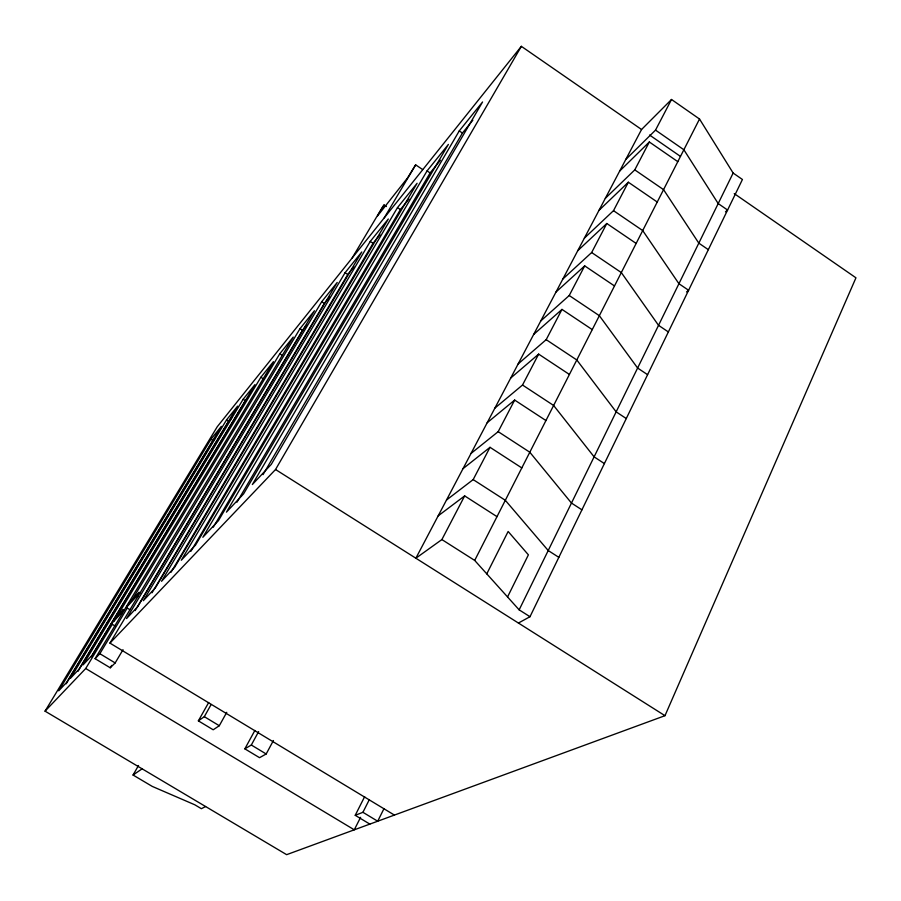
<?xml version="1.0" encoding="UTF-8"?>
<svg xmlns="http://www.w3.org/2000/svg" width="901" height="901" viewBox="0 0 901 901"><rect width="100%" height="100%" fill="white"/><g stroke="black" fill="none" stroke-linecap="round" stroke-linejoin="round"><path stroke-width="1.35" d="M518.424 623.042L529.991 616.712L742.435 179.49L733.144 173.048L699.525 119.022L671.515 99.482L641.557 129.496L521.352 46.334L217.254 426.736L45.05 711.159L286.642 854.666L664.983 715.687L855.95 277.812L734.247 193.614M529.991 616.712L519.156 609.853L733.144 173.048M507.556 596.946L528.391 554.836L508.141 531.477L486.777 573.858M383.972 808.659L377.699 821.216L362.923 812.308L355.219 815.304L369.838 824.1M360.591 817.331L354.284 829.81L85.719 668.508L45.05 711.159M362.923 812.308L369.264 799.761M355.219 815.304L364.646 796.687M519.156 609.853L474.692 560.422L699.525 119.022M641.557 129.496L415.868 558.215L441.884 539.564L464.668 495.899L496.992 516.645M446.502 500.032L473.171 479.602L490.02 447.313L521.803 467.923M471.02 453.451L498.185 431.658L514.674 400.067L545.938 420.542M494.897 408.108L522.512 385.031L538.652 354.116L569.409 374.456M518.131 363.948L546.186 339.666L561.976 309.403L592.261 329.608M540.78 320.936L569.229 295.517L584.693 265.874L614.493 285.955M562.843 279.017L591.653 252.528L606.801 223.493L636.151 243.439M584.355 238.168L613.502 210.665L628.346 182.216L657.246 202.027M605.326 198.321L634.777 169.872L649.328 141.986L677.8 161.662M625.778 159.466L655.523 130.116L671.515 99.482M254.882 730.441L244.847 748.844L259.544 757.685L266.178 753.979L273.42 740.532M244.847 748.844L251.323 745.014L258.632 731.578M208.683 702.51L198.366 720.856L213.199 729.787L219.303 725.722L226.759 712.308M198.366 720.856L204.313 716.678L211.138 704.503M205.586 806.519L201.396 808.704L194.807 804.796L152.246 786.404L133.055 775.029L138.506 765.49M394.401 815.078L109.956 643.111L275.537 469.511L521.352 46.334M459.262 130.904L252.359 484.535L271.269 464.387L482.564 101.971L459.262 130.904L462.427 133.055L472.822 120.227M263.047 474.647L462.427 133.055M236.974 502.206L430.104 172.936L440.386 160.254M213.278 527.209L400.427 209.55L408.975 199.008M427.063 170.886L226.433 512.162L243.574 493.894L448.394 144.408L427.063 170.886L430.104 172.936M190.888 551.322L373.07 243.293L379.974 234.778M397.499 207.602L202.849 537.289L218.447 520.654L417.095 183.275L397.499 207.602L400.427 209.55M115.046 619.753L260.873 377.26L273.431 361.661L95.101 658.676L110.249 667.787L115.17 662.933L123.02 649.711M171.032 572.259L347.786 274.49L353.969 266.865M370.255 241.434L181.292 560.242L195.562 545.037L388.32 218.999L370.255 241.434L373.07 243.293M384.231 217.862L415.654 164.849L422.637 169.546M321.713 301.7L143.349 600.674L155.4 587.824L337.211 282.452L321.713 301.7L324.349 303.412L329.529 297.015M152.01 592.813L324.349 303.412M352.201 257.923L382.677 206.746L384.063 204.977L386.394 206.532M384.063 204.977L377.564 215.902L407.612 177.846L415.654 164.849M345.072 272.71L161.538 581.291L174.625 567.348L361.774 251.965L345.072 272.71L347.786 274.49M110.249 667.787L111.656 665.411M109.956 643.111L293.219 337.087L279.772 353.778L131.478 600.99M300.01 328.662L126.545 618.57L137.684 606.7L314.426 310.755L300.01 328.662L302.545 330.307L306.802 325.047M135.127 610.619L302.545 330.307M114.9 625.891L111.431 623.796L121.32 612.995L123.392 609.56L124.27 610.101M129.913 609.707L126.331 607.533L128.415 604.053L139.092 592.374L140.004 592.926M95.101 658.676L99.853 653.698L127.221 608.074M126.331 607.533L136.963 595.91L139.092 592.374M78.015 671.335L228.798 421.285L232.21 417.084M243.169 399.244L83.061 664.893L92.003 655.365L254.938 384.626L243.169 399.244L245.477 400.708L247.167 398.625M91.384 656.795L245.477 400.708M85.719 668.508L112.298 624.314M210.935 439.26L58.723 690.819L66.55 682.485L221.331 426.364L210.935 439.26L213.109 440.634L214.855 438.494M66.19 683.814L89.469 645.285M90.922 642.886L93.107 639.271M94.56 636.861L168.746 514.077M170.199 511.667L213.109 440.634M226.556 419.866L70.492 678.284L78.849 669.387L237.605 406.148L226.556 419.866L228.798 421.285M265.772 375.672L267.462 373.6M123.392 609.56L113.458 620.429L114.326 620.958M619.674 171.066L649.328 141.986M598.974 210.383L628.346 182.216M577.755 250.692L606.801 223.493M555.985 292.037L584.693 265.874M533.651 334.474L561.976 309.403M510.732 378.015L538.652 354.116M725.474 211.825L727.591 210.046L718.187 203.558L683.87 149.757L655.523 130.116M487.193 422.738L514.674 400.067M463.013 468.666L490.02 447.313M686.517 291.935L688.612 290.28L678.926 283.714L642.706 230.566L613.502 210.665M438.179 515.856L464.668 495.899M133.055 775.029L142.121 768.823M99.853 653.698L115.17 662.933M204.313 716.678L219.303 725.722M251.323 745.014L266.178 753.979M121.32 612.995L122.209 613.536M136.963 595.91L137.887 596.473M275.537 469.511L664.983 715.687M441.884 539.564L474.692 560.422M558.834 557.347L548.213 550.534L505.315 500.303L473.171 479.602M260.873 377.26L263.25 378.78M279.772 353.778L282.238 355.366M581.922 509.831L571.471 503.062L529.799 452.223L498.185 431.658M604.391 463.587L594.108 456.852L553.619 405.461L522.512 385.031M626.274 418.548L616.149 411.858L576.798 359.972L546.186 339.666M647.594 374.681L637.615 368.036L599.356 315.688L569.229 295.517M668.362 331.94L658.541 325.34L621.318 272.564L591.653 252.528M708.344 249.667L698.804 243.135L663.553 189.638L634.777 169.872M649.565 135.037L680.458 156.402"/></g></svg>
